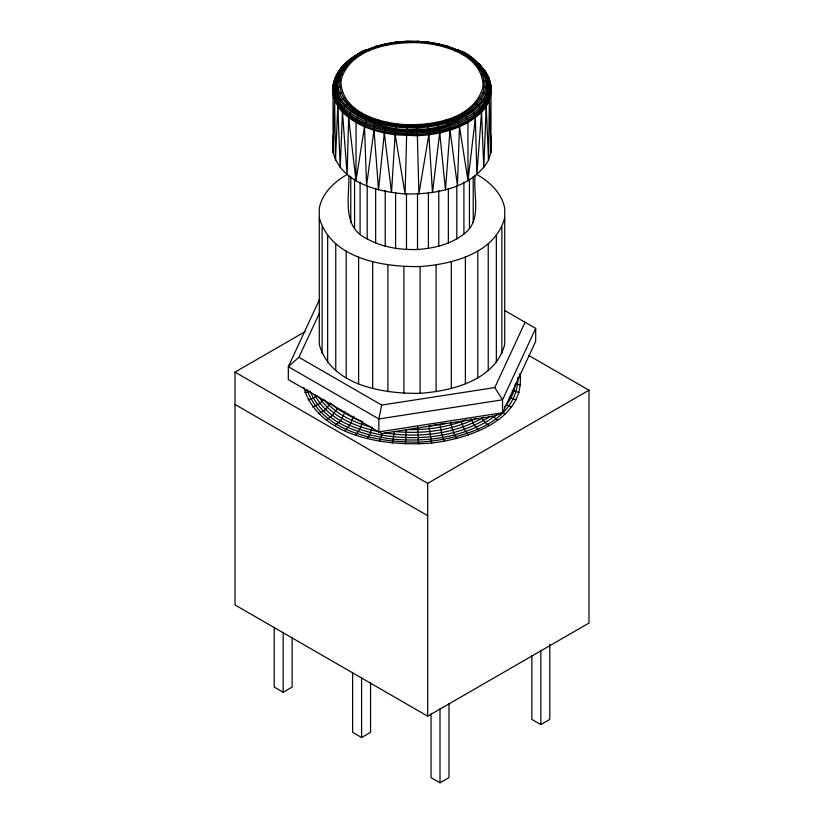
<?xml version="1.0" encoding="UTF-8"?>
<svg xmlns="http://www.w3.org/2000/svg" width="824" height="824" viewBox="0 0 824 824"><rect width="100%" height="100%" fill="white"/><g stroke="black" fill="none" stroke-linecap="round" stroke-linejoin="round"><path stroke-width="1.24" d="M483.111 80.731L488.189 82.04L490.527 84.687C489.889 124.517 437.626 133.921 406.387 133.272C378.01 131.593 333.092 120.345 333.473 84.687L335.811 82.04L340.889 80.731C349.263 49.131 388.897 42.086 417.088 42.621C443.25 43.857 482.874 54.518 483.111 86.613C474.737 118.213 435.103 125.258 406.912 124.723C380.75 123.487 341.126 112.826 340.889 80.731M303.819 387.486C318.383 437.863 387.29 446.701 431.632 443.024C467.908 438.935 526.011 419.91 519.923 373.612M481.659 92.422C485.429 92.885 489.271 95.831 489.394 99.859L488.508 160.186C472.028 188.397 435.175 194.629 405.099 193.908C377.526 191.899 341.177 182.722 333.092 152.337L332.989 86.88C334.225 75.592 341.383 66.064 350.076 59.215C355.927 57.34 362.601 47.174 369.276 50.727M387.084 122.23L385.313 126.505L384.324 132.983L391.503 192.517L395.262 132.345L396.849 123.888M333.308 135.404L333.092 152.337L334.606 99.859C334.729 95.831 338.571 92.885 342.341 92.422M354.928 108.335L350.859 111.611L348.686 116.38L347.12 174.575L342.475 112.054C342.64 108.078 345.75 104.638 349.428 103.402M454.724 116.617L457.773 120.489L459.473 126.752L457.433 185.812L449.729 127.823L448.606 123.888L446.165 119.799M478.796 98.056C482.555 98.901 486.067 102.104 486.212 106.121L483.791 167.674L481.525 112.054C481.36 108.078 478.25 104.638 474.572 103.402M333.473 84.687C331.197 94.647 335.687 104.844 342.475 112.054L340.209 167.674L337.788 106.121C337.933 102.104 341.445 98.901 345.204 98.056M337.788 106.121L335.492 160.186L334.606 99.859M369.276 116.617L366.227 120.489L364.527 126.752L366.567 185.812L374.271 127.823L375.394 123.888L377.835 119.799M454.724 50.727C465.838 48.317 478.384 63.572 485.223 71.142C494.132 83.564 492.608 101.465 481.525 112.054L476.88 174.575L475.314 116.38L473.141 111.611L469.072 108.335M481.525 112.054C472.863 120.86 461.584 126.463 449.966 130.274L445.475 189.788L439.511 130.522L436.916 122.23M405.429 443.94L406.253 429.562C426.502 430.056 447.102 427.471 465.982 419.859M337.788 74.16C339.261 69.628 343.443 62.027 349.428 63.942M374.034 130.274L384.324 132.983L378.525 189.788L374.034 130.274C362.416 126.463 351.137 120.86 342.475 112.054M332.989 93.4C333.081 89.383 337.171 86.705 340.889 86.613M342.341 74.922C335.327 73.552 333.401 81.669 332.989 86.88M406.912 124.723L405.099 193.908L395.159 134.827L384.324 132.983M459.473 126.752L468.011 180.683L475.407 117.544M449.966 130.274L439.676 132.983L432.497 192.517L428.738 132.345L427.151 123.888M417.088 42.621L417.449 41.2L428.439 42.343L417.284 41.447M348.593 117.544L355.989 180.683L364.527 126.752M439.676 132.983L428.841 134.827L418.901 193.908L417.088 124.723M525.084 322.287L494.781 387.579L381.697 405.068L378.855 418.952L378.855 431.889L502.547 412.752L535.682 341.342L535.682 328.405L504.772 310.555M335.636 77.312C325.861 120.376 386.157 133.333 417.572 131.912C446.505 130.882 498.345 115.844 488.364 77.312L485.532 75.303L481.659 74.922M382.408 433.414L379.596 441.211M353.774 416.254L349.716 425.339L344.834 430.674M392.368 443.024L394.552 431.508C422.176 434.094 451.078 430.942 476.056 418.304M348.686 61.656L350.859 58.761L354.928 59.009M348.871 175.594C349.376 198.193 341.692 227.228 367.195 238.888C382.48 247.313 400.237 250.115 417.521 249.466C433.918 248.405 450.738 244.285 463.912 234.006C482.637 220.41 472.832 194.773 475.129 175.594M319.279 217.701C330.898 258.911 383.448 267.233 420.116 266.554C452.5 264.195 495.214 253.411 504.721 217.701M346.193 175.028C333.699 182.475 322.029 193.465 319.279 208.338L319.279 344.463C330.898 385.673 383.448 393.996 420.116 393.316C452.5 390.957 495.214 380.173 504.721 344.463L504.721 208.338C501.971 193.465 490.301 182.475 477.807 175.028M338.674 72.069L342.897 66.147L351.076 59.287M345.235 411.887L340.59 420.673L334.987 425.637M427.151 43.456L428.233 42.096M319.321 299.874L288.318 366.68L288.318 379.617L381.697 433.527L494.781 416.038L502.547 412.752L502.547 399.815L535.682 328.405M494.781 387.579L502.547 399.815L378.855 418.952L288.318 366.68L298.916 357.276L319.475 312.976M364.816 51.541L366.227 49.883M334.719 79.31C336.511 74.86 338.952 67.496 345.204 69.288M339.519 70.38C317.662 114.732 385.642 133.303 417.521 130.532C447.36 130.676 505.576 109.922 484.481 70.38L482.503 69.36L478.796 69.288M318.795 413.7L325.573 409.6L330.537 403.142L337.067 408.601L332.505 415.399L326.263 419.952M356.329 55.785L357.987 54.003L361.592 54.569M504.721 406.747C510.417 400.443 514.155 392.43 515.309 384.005L520.716 384.973M367.298 438.512L369.523 434.876L372.283 427.502C354.135 422.578 335.893 414.369 323.75 399.486L319.908 403.369L312.687 406.984M374.549 47.308L375.394 46.484L385.704 43.837L387.084 45.114M436.916 45.114L438.687 43.868L439.305 44.63L446.072 46.412M344.968 64.056C310.246 107.553 384.231 133.807 417.449 129.172C449.121 130.903 511.858 102.567 479.032 64.056L474.572 63.942M406.716 41.447L417.521 41.437L406.551 41.2L395.561 42.343L406.716 41.447L406.912 42.621M307.064 389.577C322.266 433.074 378.082 442.385 418.407 442.158C456.877 440.129 517.596 425.39 517.966 377.279M355.659 434.99L359.748 429.335L362.756 421.744L353.29 417.974L337.067 408.601M446.165 47.545L448.06 46.412L449.451 47.308M343.412 65.281L350.859 58.761M342.588 67.135L346.07 64.004M496.13 415.018C467.321 437.256 428.717 442.303 393.347 439.171C361.921 435.206 324.223 424.051 310.7 392.327M396.849 43.456L396.004 42.086L385.313 43.868L384.695 44.63L377.928 46.412M317.024 395.664L313.192 398.167L308.022 399.877M361.592 112.775L357.987 116.369L356.071 121.303L355.989 180.683M349.438 59.864C363.085 49.893 379.658 44.64 396.272 42.312M358.79 53.818C339.354 62.315 328.333 89.476 345.956 105.359C364.641 123.497 392.203 128.472 417.366 127.875C441.118 126.433 467.764 119.985 482.503 99.725C494.349 82.936 481.525 61.728 465.21 53.818L462.408 54.569M384.942 432.899C418.283 438.049 454.333 434.536 483.791 417.16M489.477 416.717C458.165 437.369 418.273 441.015 381.955 435.103C356.184 429.974 327.21 419.395 314.603 394.511M528.854 355.505L588.985 390.226L588.985 623.057L427.687 716.19L235.015 604.95L235.015 372.118L305.096 331.66M235.015 372.118L427.687 483.358L588.985 390.226M274.217 627.157L274.217 687.082L283.178 692.253L292.139 687.082L292.139 637.354M352.631 672.425L352.631 732.351L361.592 737.531L370.553 732.351L370.553 682.633M431.045 713.872L431.045 777.629L440.006 782.8L448.967 777.629L448.967 703.675M531.861 655.667L531.861 719.424L540.822 724.595L549.783 719.424L549.783 644.193M357.297 54.405L366.907 49.759M367.659 49.862C348.552 56.382 329.034 79.001 342.671 98.993C359.604 121.674 390.597 127.184 417.284 126.68C442.251 125.094 472.595 117.801 484.306 93.143C491.516 73.501 473.089 56.392 456.341 49.862M365.64 50.233L375.94 46.412L377.835 47.545M469.072 59.009L473.141 58.761L475.314 61.656M310.205 391.163L304.87 392.512M376.043 46.494L394.377 42.539M431.632 443.024L428.954 426.06L445.866 423.196M375.394 46.484L375.94 46.412M428.841 134.827L417.655 135.754L395.159 134.827M518.883 377.31L520.716 377.382M483.111 86.613C486.829 86.705 490.919 89.383 491.011 93.4M427.996 42.086L438.687 43.868M429.623 42.539L447.957 46.494M427.728 42.312C444.342 44.64 460.915 49.893 474.562 59.864M519.13 392.512L512.157 390.36M378.916 431.755C356.308 426.935 332.216 417.408 319.146 397.25M465.21 53.818L467.672 55.785M515.979 399.877L509.211 397.25M438.296 43.837L448.606 46.484M511.313 406.984L506.379 404.914M448.06 46.412L458.36 50.233L459.184 51.541M502.846 412.69L505.205 413.7M457.093 49.759L466.703 54.405M497.737 419.952L492.155 416.017M298.916 357.276L381.697 405.068M235.015 404.46L427.687 515.69M457.773 49.883L458.36 50.233M479.032 64.056L485.769 72.038L486.212 74.16M472.924 59.287L481.103 66.147L485.326 72.069M462.408 112.775L466.013 116.369L467.929 121.303L468.011 180.683M489.013 425.637L485.182 422.64L481.813 418.458M479.166 430.674L474.284 425.339L471.029 418.829M473.141 58.761L480.588 65.281M477.93 64.004L481.412 67.135M484.481 70.38L489.281 79.31L491.011 86.88L490.908 152.337L488.508 160.186L486.212 106.121M468.341 434.99L464.252 429.335L461.244 421.744M456.702 438.512L452.52 430.128L450.594 422.166M488.364 77.312L489.281 79.31M444.404 441.211L442.045 435.103L439.975 424.494M490.527 84.687C492.979 121.035 446.062 132.983 417.644 134.559C386.374 135.157 342.403 127.329 333.112 92.278M418.571 443.94L417.675 426.853M489.394 99.859L490.908 152.337L490.692 135.404M540.822 650.641L540.822 724.595M501.898 226.93L501.898 353.692M496.347 235.726L496.347 362.488M488.241 243.842L488.241 370.604M477.807 251.021L477.807 377.773M473.213 176.841L473.213 222.49M469.433 179.024L469.433 228.485M465.385 257.037L465.385 383.799M463.912 182.011L463.912 234.006M456.805 185.627L456.805 238.888M451.336 261.723L451.336 388.485M448.349 188.459L448.349 242.987M440.006 708.846L440.006 782.8M438.78 190.385L438.78 246.18M436.092 264.926L436.092 391.688M428.398 192.558L428.398 248.364M427.687 483.358L427.687 716.19M420.116 266.554L420.116 393.316M417.521 193.671L417.521 249.466M406.479 193.671L406.479 249.466M403.884 266.554L403.884 393.316M395.602 192.558L395.602 248.364M387.908 264.926L387.908 391.688M385.22 190.385L385.22 246.18M375.651 188.459L375.651 242.987M372.664 261.723L372.664 388.485M367.195 185.627L367.195 238.888M361.592 677.606L361.592 737.531M360.088 182.011L360.088 234.006M358.615 257.037L358.615 383.799M354.567 179.024L354.567 228.485M350.787 176.841L350.787 222.49M346.193 251.021L346.193 377.773M335.759 243.842L335.759 370.604M327.653 235.726L327.653 362.488M322.102 226.93L322.102 353.692M283.178 632.327L283.178 692.253M340.992 74.85C332.474 106.1 371.593 122.354 396.55 124.764C427.162 127.751 467.28 122.93 483.008 92.69C491.526 61.44 452.407 45.186 427.45 42.776C396.838 39.789 356.72 44.609 340.992 74.85"/></g></svg>
